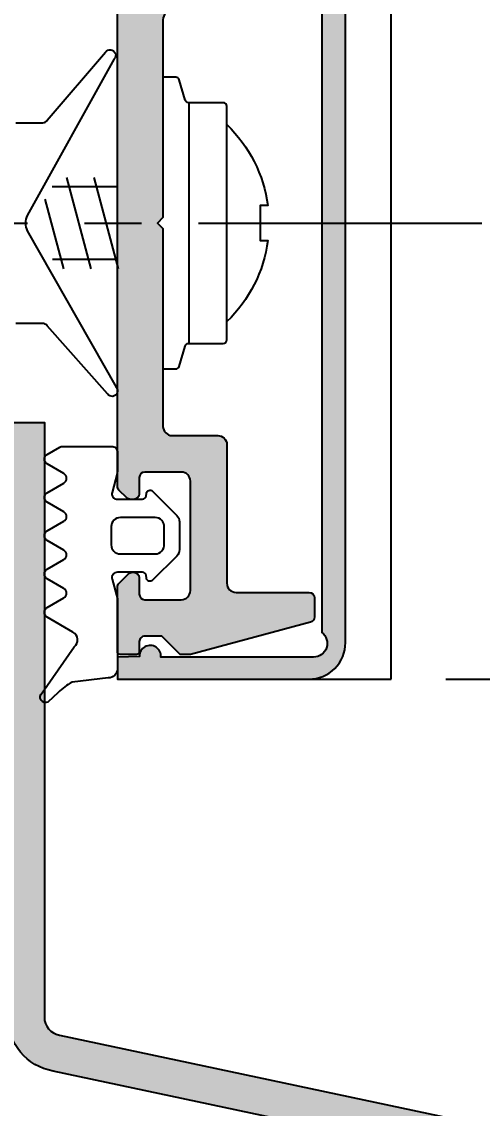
# Model space of a CAD drawing. Header units: millimetres. Extents: x -153 to 2280, y 0 to 724.
# Drawn here: x 1301.25 to 1313.87, y 588.32 to 618.11 of the extents above; entities that cross this region are included whole.
import ezdxf

# ---------------------------------------------------------------- set-up
doc = ezdxf.new("R2010")
doc.units = ezdxf.units.MM
doc.header["$LTSCALE"] = 0.025
doc.header["$MEASUREMENT"] = 0
doc.linetypes.add('CENTER', pattern=[2, 1.25, -0.25, 0.25, -0.25])
doc.layers.get('0').update_dxf_attribs({"lineweight": 5})
for name, color, linetype in [('ASSI', 1, 'CENTER'), ('FILL', 253, 'Continuous'), ('FINE', 7, 'Continuous'), ('GOMMA', 80, 'Continuous'), ('GROSSA', 8, 'Continuous'), ('QUOTE', 254, 'Continuous')]:
    doc.layers.add(name, color=color, linetype=linetype)
doc.styles.add('Aluk Text', font='GOTHIC.TTF')
doc.styles.get("Standard").update_dxf_attribs({"font": 'arial.ttf'})
doc.dimstyles.new('SCALA_1-2$0', dxfattribs={"dimtxt": 2, "dimasz": 1, "dimexe": 1.5, "dimexo": 1.5, "dimgap": 1, "dimtad": 3, "dimlfac": 2, "dimdsep": 46, "dimtxsty": 'Standard', "dimblk1": 'PUNTO', "dimblk2": 'PUNTO', "dimsah": 1, "dimcen": 0, "dimclrt": 2, "dimaunit": 1, "dimadec": 0, "dimazin": 0, "dimtfac": 0.7, "dimtmove": 0, "dimatfit": 3, "dimldrblk": 'PUNTO', "dimfxl": 1, "dimtolj": 2, "dimarcsym": 0})

# ---------------------------------------------------------------- blocks, each defined once
blk = doc.blocks.new('k0855')
at = {"layer": 'GROSSA'}
blk.add_lwpolyline([(11.64999999999986, 0.8000000000004093, -0.4142135623730784), (11.14999999999986, 0.3000000000004093), (0.2999999999997272, 0.3000000000000682), (0, 0), (-0.3000000000001819, 0.3000000000000682), (-11.15000000000009, 0.2999999999997272, -0.4142135623731075), (-11.65000000000009, 0.7999999999997272), (-11.65000000000009, 3.300000000000637, 0.414213562373095), (-12.15000000000009, 3.800000000000637), (-19.75, 3.800000000000523, -0.414213562373095), (-20.25, 4.300000000000523), (-20.25, 8.300000000000523, 0.4142135623730795), (-20.55000000000018, 8.600000000000477), (-21.59774739507475, 8.600000000000477, 0.3394542588633896), (-21.88752514296152, 8.377645713531251), (-23.65000000000009, 1.800000000000523), (-23.65000000000009, 1.24487273393197), (-22.65000000000009, 0.2448727339319703), (-22.65000000000009, -0.6999999999995907, -0.4142135623731159), (-22.95000000000027, -0.9999999999995453), (-23.5, -0.9999999999995453, 0.414213562373109), (-23.65000000000009, -1.149999999999523), (-23.65000000000009, -2.049999999999272, 0.4142135623730534), (-23.5, -2.19999999999925), (-19.97426406871182, -2.199999999999363, 0.1989123673796788), (-19.76213203435577, -2.112132034355341), (-19.237867965644, -1.587867965643682, 0.1989123673796275), (-19.15000000000009, -1.37573593128775), (-19.15000000000009, -1.299999999999613, 0.4142135623731283), (-19.45000000000027, -0.9999999999995453), (-20.35000000000014, -0.9999999999995453, -0.414213562373095), (-20.65000000000009, -0.699999999999477), (-20.65000000000009, 1.300000000000637, -0.414213562373095), (-20.15000000000009, 1.800000000000637), (-14.15000000000009, 1.800000000000637, -0.414213562373095), (-13.65000000000009, 1.300000000000637), (-13.65000000000009, -0.699999999999477, -0.414213562373095), (-13.95000000000005, -0.9999999999995453), (-14.85000000000014, -0.9999999999995453, 0.414213562373095), (-15.15000000000009, -1.2999999999995), (-15.15000000000009, -1.475735931287431, 0.1989123673796724), (-15.06213203435618, -1.687867965643477), (-14.63786796564318, -2.112132034356478, 0.1989123673796574), (-14.42573593128691, -2.200000000000387), (14.42573593128782, -2.199999999999363, 0.1989123673796421), (14.63786796564386, -2.112132034355341), (15.06213203435573, -1.687867965643477, 0.1989123673796492), (15.14999999999964, -1.475735931287431), (15.14999999999964, -1.2999999999995, 0.4142135623731088), (14.84999999999991, -0.9999999999995453), (13.94999999999982, -0.9999999999995453, -0.414213562373095), (13.64999999999986, -0.699999999999477), (13.64999999999986, 1.300000000000637, -0.414213562373095), (14.14999999999986, 1.800000000000637), (20.13763493782221, 1.800000000000637, -0.414213562373095), (20.63763493782221, 1.300000000000637), (20.63763493782221, -0.699999999999477, -0.414213562373095), (20.33763493782226, -0.9999999999995453), (19.43763493782217, -0.9999999999995453, 0.4142135623731283), (19.13763493782221, -1.299999999999613), (19.13763493782221, -1.37573593128775, 0.198912367379612), (19.22550290346635, -1.587867965643682), (19.74976697217789, -2.112132034355341, 0.1989123673796789), (19.96189900653394, -2.199999999999363), (23.48763493782212, -2.19999999999925, 0.4142135623730674), (23.63763493782221, -2.049999999999272), (23.63763493782221, -1.149999999999523, 0.4142135623731507), (23.48763493782235, -0.9999999999995453), (22.93763493782217, -0.9999999999995453, -0.414213562373095), (22.63763493782221, -0.6999999999995907), (22.63763493782221, 0.2448727339319703), (23.63763493782221, 1.24487273393197), (23.63763493782221, 1.800000000000523), (21.91487984844571, 8.229409522551805, 0.3394542588633856), (21.43191693530116, 8.600000000000477), (20.53763493782208, 8.600000000000477, 0.4142135623730811), (20.23763493782235, 8.300000000000523), (20.23763493782212, 4.300000000000523, -0.414213562373095), (19.73763493782212, 3.800000000000523), (12.14999999999986, 3.800000000000637, 0.414213562373095), (11.64999999999986, 3.300000000000637)], format="xyb", close=True, dxfattribs=at)
blk = doc.blocks.new('PUNTO')
blk.add_line((-1, 0), (1, 0))
at = {"const_width": 0.35}
blk.add_lwpolyline([(-0.1750000000000114, 0, 1), (0.1750000000000114, 0, 1)], format="xyb", close=True, dxfattribs=at)
blk = doc.blocks.new('*D47')
at = {"layer": 'Defpoints', "color": 0, "transparency": 16777216}
for p in [(1311.372275848388, 625.0974092616434), (1311.372275848388, 600.0890823473827), (1318.915708368765, 600.0890823473827)]:
    blk.add_point(p, dxfattribs=at)
at = {"layer": 'QUOTE', "color": 0, "lineweight": -2, "transparency": 16777216}
for p, q in [((1312.872275848388, 625.0974092616434), (1320.415708368765, 625.0974092616434)), ((1318.915708368765, 624.0974092616434), (1318.915708368765, 601.0890823473827)), ((1312.872275848388, 600.0890823473827), (1320.415708368765, 600.0890823473827))]:
    blk.add_line(p, q, dxfattribs=at)
for p, rotation in [((1318.915708368765, 625.0974092616434), 90), ((1318.915708368765, 600.0890823473827), 270)]:
    blk.add_blockref('PUNTO', p, dxfattribs=dict(at, rotation=rotation))
at = {"layer": 'QUOTE', "color": 2, "transparency": 16777216, "insert": (1316.865402454421, 612.5932458045125), "char_height": 2, "attachment_point": 5, "rotation": 90, "style": 'Aluk Text'}
blk.add_mtext('\\A2;50', dxfattribs=at)

msp = doc.modelspace()

# ---------------------------------------------------------------- hatches: boundary and pattern name
at = {"layer": 'FILL'}
h = msp.add_hatch(color=256, dxfattribs=at)
edge = h.paths.add_edge_path()
edge.add_line((1305.06148843645, 624.4990435539997), (1309.245829346611, 624.4931996218816))
edge.add_arc((1309.245829346609, 624.1181996218825), 0.3749999999991758, -53.13010235391192, 89.99999999977848, ccw=False)
edge.add_line((1309.47082934661, 623.8181996218841), (1309.470829346612, 601.3681996218813))
edge.add_arc((1309.24582934661, 601.0681996218829), 0.3749999999998579, -89.99999999999562, 53.130102353760776, ccw=False)
edge.add_line((1309.24582934661, 600.693199621883), (1305.061485326895, 600.6906417358039))
edge.add_arc((1304.771688922729, 600.7224545565962), 0.2915373242560468, 353.735357096996, 542.069338453999)
edge.add_line((1304.480341721513, 600.7119274592724), (1303.872275848388, 600.689956530432))
edge.add_line((1303.872275848388, 600.689956530432), (1303.872275848388, 600.090352815687))
edge.add_line((1303.872275848388, 600.0903528156869), (1309.120598494954, 600.0890823645038))
edge.add_arc((1309.12082934661, 601.0890823378577), 1.00000000000001, 269.9867731742709, 359.9999999999984)
edge.add_line((1310.12082934661, 601.0890823378577), (1310.12082934661, 624.0974093913654))
edge.add_arc((1309.12082934661, 624.0974093913653), 1.000000000000057, 0, 89.97081591415527)
edge.add_line((1309.121338704976, 625.0974092616425), (1303.872279790929, 625.1002128004563))
edge.add_line((1303.872279790929, 625.1002128004563), (1303.872279790929, 624.5006090239061))
edge.add_line((1303.872279790929, 624.500609023906), (1304.48032923437, 624.478188004658))
edge.add_arc((1304.771668563508, 624.4674452521127), 0.2915373242560025, 177.888250634431, 366.2222319914239)
h = msp.add_hatch(color=256, dxfattribs=at)
edge = h.paths.add_edge_path()
edge.add_arc((1305.372275848388, 618.1682458646114), 0.25, 90, 180)
edge.add_line((1305.122275848388, 618.1682458646114), (1305.122275848388, 612.7432458646114))
edge.add_line((1305.122275848388, 612.7432458646114), (1304.972275848387, 612.5932458646115))
edge.add_line((1304.972275848387, 612.5932458646115), (1305.122275848388, 612.4432458646114))
edge.add_line((1305.122275848388, 612.4432458646114), (1305.122275848387, 607.0182458646115))
edge.add_arc((1305.372275848387, 607.0182458646115), 0.25, 180, 270)
edge.add_line((1305.372275848387, 606.7682458646115), (1306.622275848388, 606.7682458646115))
edge.add_arc((1306.622275848388, 606.5182458646115), 0.25, 0, 90, ccw=False)
edge.add_line((1306.872275848388, 606.5182458646115), (1306.872275848388, 602.7182458646115))
edge.add_arc((1307.122275848388, 602.7182458646115), 0.25, 180, 270)
edge.add_line((1307.122275848388, 602.4682458646115), (1309.122275848388, 602.4682458646115))
edge.add_arc((1309.122275848388, 602.3182458646115), 0.1500000000000341, -2.1714186004828662e-11, 89.99999999997829, ccw=False)
edge.add_line((1309.272275848388, 602.3182458646114), (1309.272275848388, 601.7943721670741))
edge.add_arc((1309.122275848388, 601.7943721670741), 0.1500000000000057, -74.99999999999449, 1.0913936421275139e-11, ccw=False)
edge.add_line((1309.161098705153, 601.6494832931307), (1305.872275848388, 600.7682458646115))
edge.add_line((1305.872275848388, 600.7682458646115), (1305.594712215353, 600.7682458646115))
edge.add_line((1305.594712215353, 600.7682458646115), (1305.094712215353, 601.2682458646115))
edge.add_line((1305.094712215353, 601.2682458646115), (1304.622275848388, 601.2682458646115))
edge.add_arc((1304.622275848388, 601.1182458646115), 0.1500000000000341, 90.0000000000217, 180.0000000000217)
edge.add_line((1304.472275848388, 601.1182458646114), (1304.472275848388, 600.8432458646115))
edge.add_arc((1304.397275848388, 600.8432458646115), 0.07500000000001705, -89.99999999997829, 2.1714186004828662e-11, ccw=False)
edge.add_line((1304.397275848388, 600.7682458646115), (1303.947275848388, 600.7682458646115))
edge.add_arc((1303.947275848388, 600.8432458646115), 0.07500000000001705, 179.9999999999783, 269.9999999999783, ccw=False)
edge.add_line((1303.872275848388, 600.8432458646115), (1303.872275848388, 602.6061138302556))
edge.add_arc((1304.022275848388, 602.6061138302556), 0.1500000000000341, 135.0000000000077, 180.0000000000109, ccw=False)
edge.add_line((1303.91620983121, 602.7121798474336), (1304.178341865566, 602.9743118817895))
edge.add_arc((1304.284407882744, 602.8682458646115), 0.1499999999999771, 89.99999999997829, 134.9999999999693, ccw=False)
edge.add_line((1304.284407882744, 603.0182458646115), (1304.322275848388, 603.0182458646115))
edge.add_arc((1304.322275848388, 602.8682458646114), 0.1500000000000625, -1.0913936421275139e-11, 89.99999999998909, ccw=False)
edge.add_line((1304.472275848388, 602.8682458646114), (1304.472275848388, 602.4182458646114))
edge.add_arc((1304.622275848388, 602.4182458646114), 0.1500000000000057, 180.0000000000109, 270.0000000000109)
edge.add_line((1304.622275848388, 602.2682458646115), (1305.622275848388, 602.2682458646115))
edge.add_arc((1305.622275848388, 602.5182458646115), 0.25, 270, 360)
edge.add_line((1305.872275848388, 602.5182458646115), (1305.872275848388, 605.5182458646115))
edge.add_arc((1305.622275848388, 605.5182458646115), 0.25, 0, 90)
edge.add_line((1305.622275848388, 605.7682458646115), (1304.622275848388, 605.7682458646115))
edge.add_arc((1304.622275848388, 605.6182458646115), 0.1500000000000057, 89.99999999998914, 179.9999999999891)
edge.add_line((1304.472275848388, 605.6182458646115), (1304.472275848388, 605.1682458646114))
edge.add_arc((1304.322275848388, 605.1682458646114), 0.1499999999999773, -90, 0, ccw=False)
edge.add_line((1304.322275848388, 605.0182458646115), (1304.234407882744, 605.0182458646115))
edge.add_arc((1304.234407882744, 605.1682458646114), 0.1500000000000057, 225.0000000000384, 270.0000000000434, ccw=False)
edge.add_line((1304.128341865566, 605.0621798474334), (1303.916209831209, 605.2743118817899))
edge.add_arc((1304.022275848387, 605.3803778989679), 0.150000000000158, 179.9999999999457, 224.9999999999463, ccw=False)
edge.add_line((1303.872275848387, 605.380377898968), (1303.872275848388, 619.8061138302554))
edge.add_arc((1304.022275848388, 619.8061138302554), 0.1500000000000625, 135.0000000000153, 180.0000000000109, ccw=False)
edge.add_line((1303.91620983121, 619.9121798474334), (1304.128341865566, 620.1243118817894))
edge.add_arc((1304.234407882744, 620.0182458646113), 0.1500000000000374, 89.99999999996737, 134.9999999999616, ccw=False)
edge.add_line((1304.234407882744, 620.1682458646113), (1304.322275848388, 620.1682458646113))
edge.add_arc((1304.322275848388, 620.0182458646113), 0.1499999999999204, 2.1714186004828662e-11, 90.00000000002171, ccw=False)
edge.add_line((1304.472275848388, 620.0182458646115), (1304.472275848388, 619.5682458646114))
edge.add_arc((1304.622275848388, 619.5682458646114), 0.1500000000000057, 180.0000000000109, 270.0000000000109)
edge.add_line((1304.622275848388, 619.4182458646114), (1305.622275848388, 619.4182458646114))
edge.add_arc((1305.622275848388, 619.6682458646114), 0.25, 270, 360)
edge.add_line((1305.872275848388, 619.6682458646114), (1305.872275848388, 622.6620633335226))
edge.add_arc((1305.622275848388, 622.6620633335226), 0.25, 0, 90)
edge.add_line((1305.622275848388, 622.9120633335226), (1304.622275848388, 622.9120633335226))
edge.add_arc((1304.622275848388, 622.7620633335226), 0.1500000000000057, 89.99999999998914, 179.9999999999891)
edge.add_line((1304.472275848388, 622.7620633335226), (1304.472275848388, 622.3120633335226))
edge.add_arc((1304.322275848388, 622.3120633335226), 0.1500000000000057, 269.99999999998914, 359.99999999998914, ccw=False)
edge.add_line((1304.322275848388, 622.1620633335226), (1304.284407882743, 622.1620633335226))
edge.add_arc((1304.284407882744, 622.3120633335227), 0.1500000000000341, 224.999999999977, 269.99999999996743, ccw=False)
edge.add_line((1304.178341865566, 622.2059973163447), (1303.91620983121, 622.4681293507005))
edge.add_arc((1304.022275848388, 622.5741953678785), 0.1500000000000374, 179.9999999999891, 224.9999999999923, ccw=False)
edge.add_line((1303.872275848388, 622.5741953678785), (1303.872275848388, 624.3370633335226))
edge.add_arc((1303.947275848388, 624.3370633335226), 0.07500000000001705, 90.00000000002171, 180.0000000000217, ccw=False)
edge.add_line((1303.947275848388, 624.4120633335226), (1304.397275848388, 624.4120633335226))
edge.add_arc((1304.397275848388, 624.3370633335227), 0.07499999999996021, 2.1714186004828662e-11, 90.00000000002171, ccw=False)
edge.add_line((1304.472275848388, 624.3370633335227), (1304.472275848388, 624.0620633335226))
edge.add_arc((1304.622275848388, 624.0620633335226), 0.1499999999999773, 180, 270)
edge.add_line((1304.622275848388, 623.9120633335226), (1305.094712215353, 623.9120633335226))
edge.add_line((1305.094712215353, 623.9120633335226), (1305.594712215353, 624.4120633335226))
edge.add_line((1305.594712215353, 624.4120633335226), (1305.872275848388, 624.4120633335226))
edge.add_line((1305.872275848388, 624.4120633335226), (1309.086980609663, 623.5506857888344))
edge.add_arc((1309.022275848388, 623.3092043322621), 0.2499999999999802, -6.480149750132114e-12, 74.99999999999761, ccw=False)
edge.add_line((1309.272275848388, 623.3092043322621), (1309.272275848388, 622.8620633335225))
edge.add_arc((1309.122275848388, 622.8620633335227), 0.1499999999999204, 269.9999999999783, 359.9999999999783, ccw=False)
edge.add_line((1309.122275848388, 622.7120633335227), (1307.122275848388, 622.7120633335226))
edge.add_arc((1307.122275848388, 622.4620633335226), 0.25, 90, 180)
edge.add_line((1306.872275848388, 622.4620633335226), (1306.872275848388, 618.6682458646114))
edge.add_arc((1306.622275848388, 618.6682458646114), 0.25, -90, 0, ccw=False)
edge.add_line((1306.622275848388, 618.4182458646114), (1305.372275848388, 618.4182458646114))
h = msp.add_hatch(color=256, dxfattribs=at)
h.paths.add_polyline_path([(1332.188508471117, 556.4499481756918), (1332.188508471117, 557.3988491016261), (1331.560531170679, 557.6243233915018), (1327.060531170679, 557.6243233915018), (1327.060531170679, 556.7014769180066), (1331.560531170679, 556.7014769180066)])
edge = h.paths.add_edge_path()
edge.add_line((1334.688508471117, 556.5012279228088), (1334.688508471117, 555.4486032937211))
edge.add_line((1334.688508471117, 555.4486032937211), (1335.371600056874, 555.1749991883948))
edge.add_arc((1335.743421196698, 556.1033035781184), 1.000000000000003, 248.1720243881244, 360)
edge.add_line((1336.743421196698, 556.1033035781184), (1336.743421196698, 581.785452272035))
edge.add_arc((1335.243421196698, 581.785452272035), 1.5, 0, 79.99999999999925)
edge.add_line((1335.503893463199, 583.2626639015532), (1302.285451758283, 590.3293089094236))
edge.add_arc((1302.372275847116, 590.8217127859297), 0.4999999999999984, 180, 260.00000000000136, ccw=False)
edge.add_line((1301.872275847116, 590.8217127859297), (1301.872275847116, 607.1279990448028))
edge.add_line((1301.872275847116, 607.1279990448028), (1300.872275847116, 607.1279990448028))
edge.add_line((1300.872275847116, 607.1279990448028), (1300.872275847116, 590.8217127859298))
edge.add_arc((1302.372275847116, 590.8217127859298), 1.5, 180, 259.9999999999993)
edge.add_line((1302.111803580616, 589.3445011564114), (1335.330245285532, 582.277856148541))
edge.add_arc((1335.243421196698, 581.785452272035), 0.4999999999999725, -3.183231456205249e-12, 79.99999999999761, ccw=False)
edge.add_line((1335.743421196698, 581.785452272035), (1335.743421196698, 556.4067737146831))
edge.add_arc((1335.543421196698, 556.4067737146831), 0.1999999999999952, -109.75059812293392, 8.185452315956354e-12, ccw=False)
edge.add_line((1335.475835888074, 556.2185392171591), (1334.688508471116, 556.5012279228088))

# ---------------------------------------------------------------- linework, layer by layer
at = {"layer": 'ASSI', "ltscale": 250}
msp.add_line((1268.597777787924, 612.5932458646117), (1313.859287545092, 612.5932458646117), dxfattribs=at)
at = {"layer": 'FINE'}
for p, q in [((1311.372275848388, 600.0890823473825), (1311.372275848388, 648.4716645144988)), ((1305.829435870295, 615.8932458646116), (1305.829435870295, 609.2932458646115)), ((1303.155839348684, 611.3432458646125), (1302.485966367606, 613.8432458646126)), ((1303.905839348684, 611.343245864613), (1303.235966367606, 613.843245864613)), ((1302.405839348684, 611.3432458646121), (1301.896037689569, 613.2458515582118)), ((1309.120598494954, 600.0890823645038), (1311.372275848388, 600.0890823473825))]:
    msp.add_line(p, q, dxfattribs=at)
for points in [[(1305.122275848388, 608.5932458646115), (1305.470094577749, 608.5932458646115, 0.3309619514747992), (1305.565851872369, 608.6644267645727), (1305.733678575675, 609.2220649646504, -0.3309619514747942), (1305.829435870295, 609.2932458646115), (1306.772275848388, 609.2932458646115, 0.414213562373095), (1306.872275848388, 609.3932458646116), (1306.872275848388, 612.5932458646115), (1306.872275848388, 615.7932458646115, 0.414213562373095), (1306.772275848388, 615.8932458646116), (1305.829435870295, 615.8932458646116, -0.3309619514747943), (1305.733678575675, 615.9644267645727), (1305.565851872369, 616.5220649646503, 0.3309619514747993), (1305.470094577749, 616.5932458646115), (1305.122275848388, 616.5932458646116)], [(1306.872275848388, 615.2932458646115, -0.1708492709052984), (1307.991427965204, 613.0729043148647), (1307.782802954383, 613.0729043148647), (1307.782802954383, 612.1135874143583), (1307.991427965204, 612.1135874143584, -0.170849270905298), (1306.872275848388, 609.8932458646116, -0.170849270905298)]]:
    msp.add_lwpolyline(points, format="xyb", dxfattribs=at)
for points in [[(1302.089414774103, 613.5932458646116), (1303.872275848388, 613.5932458646116)], [(1303.872275848388, 611.5932458646116), (1302.098915247314, 611.5932458646116)]]:
    msp.add_lwpolyline(points, dxfattribs=at)
at = {"layer": 'GOMMA'}
msp.add_lwpolyline([(1301.090153787109, 615.3432458646116), (1301.827491044442, 615.3432458646116, 0.2539676464749575), (1301.953291629634, 615.4115500093594), (1303.551730022236, 617.2764212935397, -1.091308501069354), (1303.787233662671, 617.0924256842779), (1301.400389903014, 612.8045549969625, 0.2216946626429373), (1301.400389902962, 612.3819367352219), (1303.838884818469, 608.094066044946, -1.091308501069281), (1303.603381178035, 607.9100704356842), (1301.953291629634, 609.7749417198645, 0.2539676464749574), (1301.827491044442, 609.8432458646123), (1301.090153787109, 609.8432458646123, -0.5205670505517374)], format="xyb", dxfattribs=at)
for points in [[(1303.872275848388, 606.3213371301566), (1303.872275848388, 605.7956405005683, -0.04008518434644911), (1303.867164722331, 605.731817643803), (1303.727386974445, 605.210159986922, 0.4931454260312356), (1303.872275848388, 605.0213371301567), (1304.561069771535, 605.021337130157, 0.3888787318528493), (1304.660689241344, 605.1126215558822), (1304.666588702411, 605.1800527044318, -0.6370702608073786), (1304.836918850339, 605.2420478082756), (1305.499052543685, 604.5799141149296, -0.1989123673796624), (1305.572275848388, 604.403137419633), (1305.572275848388, 603.6395368406803, -0.1989123673796531), (1305.499052543685, 603.4627601453836), (1304.836918850339, 602.8006264520377, -0.637070260807382), (1304.666588702411, 602.8626215558816), (1304.660689241344, 602.9300527044311, 0.3888787318528493), (1304.561069771535, 603.0213371301563), (1303.872275848388, 603.0213371301567, 0.4931454260312984), (1303.727386974445, 602.8325142733912), (1303.872275848388, 602.2917816343833), (1303.872275848388, 600.3713371301567, -0.414213562373095), (1303.622275848388, 600.1213371301567), (1302.631977567952, 600.0031862294657, 0.07546705698885331), (1302.250733946251, 599.7263619250685), (1301.9718568671, 599.4586146131697, -0.8769764629927514), (1301.812045986385, 599.7094674476931), (1302.691797816935, 600.9724885757574, 0.5220051325606435), (1302.656968797201, 601.3812309397188), (1301.947275847209, 601.7909723534292, -0.5773502698239583), (1301.94727584638, 602.0507799747072), (1302.40680212809, 602.3160875962811, 0.5773502700173055), (1302.406802127337, 602.5758952176027), (1301.947275847838, 602.8412028342827, -0.5773502704903818), (1301.947275846901, 603.1010104557107), (1302.40680212783, 603.3663180798023, 0.5773502691896144), (1302.40680212783, 603.6261257009377), (1301.947275847643, 603.8914333191626, -0.5773502699886969), (1301.947275846901, 604.1512409404778), (1302.40680212783, 604.4165485643437, 0.5773502691896144), (1302.40680212783, 604.676356185479), (1301.947275847643, 604.9416638037039, -0.5773502699886969), (1301.947275846901, 605.2014714250191), (1302.40680212783, 605.466779048885, 0.5773502691896142), (1302.40680212783, 605.7265866700204), (1301.947275847643, 605.991894290518, -0.5773502699886992), (1301.947275846901, 606.251701911833), (1302.292887583948, 606.4512409406001, -0.1316524980088336), (1302.367887584163, 606.4713371301567), (1303.722275848388, 606.4713371301566, -0.4142135623731505)], [(1304.90653751505, 604.5213371301567), (1303.955735659132, 604.5213371301564, 0.4142135623730284), (1303.705735659132, 604.2713371301564), (1303.705735659132, 603.7713371301567, 0.414213562373095), (1303.955735659132, 603.5213371301567), (1304.90653751505, 603.5213371301567, 0.4410091218320472), (1305.155511907298, 603.7939590665209), (1305.155511907298, 604.2487151937925, 0.4410091218321642)]]:
    msp.add_lwpolyline(points, format="xyb", close=True, dxfattribs=at)
at = {"layer": 'GROSSA'}
for points in [[(1305.06148843645, 624.4990435539997), (1309.24582934661, 624.4931996218816, -0.7207592200530415), (1309.47082934661, 623.8181996218841), (1309.470829346612, 601.3681996218812, -0.7207592200534798), (1309.24582934661, 600.693199621883), (1305.061485326895, 600.6906417358039, 1.075506706590505), (1304.480341721513, 600.7119274592724), (1303.872275848388, 600.689956530432), (1303.872275848388, 600.0903528156869), (1309.120598494954, 600.0890823645038, 0.4142811788749139), (1310.12082934661, 601.0890823378577), (1310.12082934661, 624.0974093913653, 0.4140643826233402), (1309.121338704976, 625.0974092616425), (1303.872279790929, 625.1002128004563), (1303.872279790929, 624.500609023906), (1304.480329234371, 624.478188004658, 1.07550670659048)], [(1327.060531170679, 556.7014769180066), (1327.060531170679, 557.6243233915018), (1331.560531170679, 557.6243233915018), (1335.475835888074, 556.2185392171591, 0.5191847150472095), (1335.743421196698, 556.4067737146831), (1335.743421196698, 581.785452272035, 0.3639702342662067), (1335.330245285532, 582.277856148541), (1302.111803580616, 589.3445011564114, -0.3639702342661986), (1300.872275847116, 590.8217127859298), (1300.872275847116, 607.1279990448028), (1301.872275847116, 607.1279990448028), (1301.872275847116, 590.8217127859297, 0.3639702342662092), (1302.285451758283, 590.3293089094236), (1335.503893463199, 583.2626639015532, -0.3639702342661987), (1336.743421196698, 581.785452272035), (1336.743421196698, 556.1033035781184, -0.530747012339764), (1335.371600056874, 555.1749991883948), (1331.560531170679, 556.7014769180066)]]:
    msp.add_lwpolyline(points, format="xyb", close=True, dxfattribs=at)

# ---------------------------------------------------------------- block references
at = {"layer": 'QUOTE', "xscale": -0.5, "yscale": 0.5, "zscale": 0.5, "rotation": 270}
msp.add_blockref('k0855', (1304.972275848387, 612.5932458646115), dxfattribs=at)

# ---------------------------------------------------------------- dimensions: what is measured, and where the dimension line sits
at = {"layer": 'QUOTE'}
dim = msp.add_linear_dim(base=(1318.915708368765, 600.0890823473827), p1=(1311.372275848388, 625.0974092616432), p2=(1311.372275848388, 600.0890823473825), angle=90, dimstyle='SCALA_1-2$0', override={"dimdec": 1, "dimtxsty": 'Aluk Text'}, dxfattribs=at)
dim.commit()
dim.dimension.update_dxf_attribs({"geometry": '*D47', "text_midpoint": (1316.865402454421, 612.5932458045125)})

doc.saveas('drawing.dxf')
